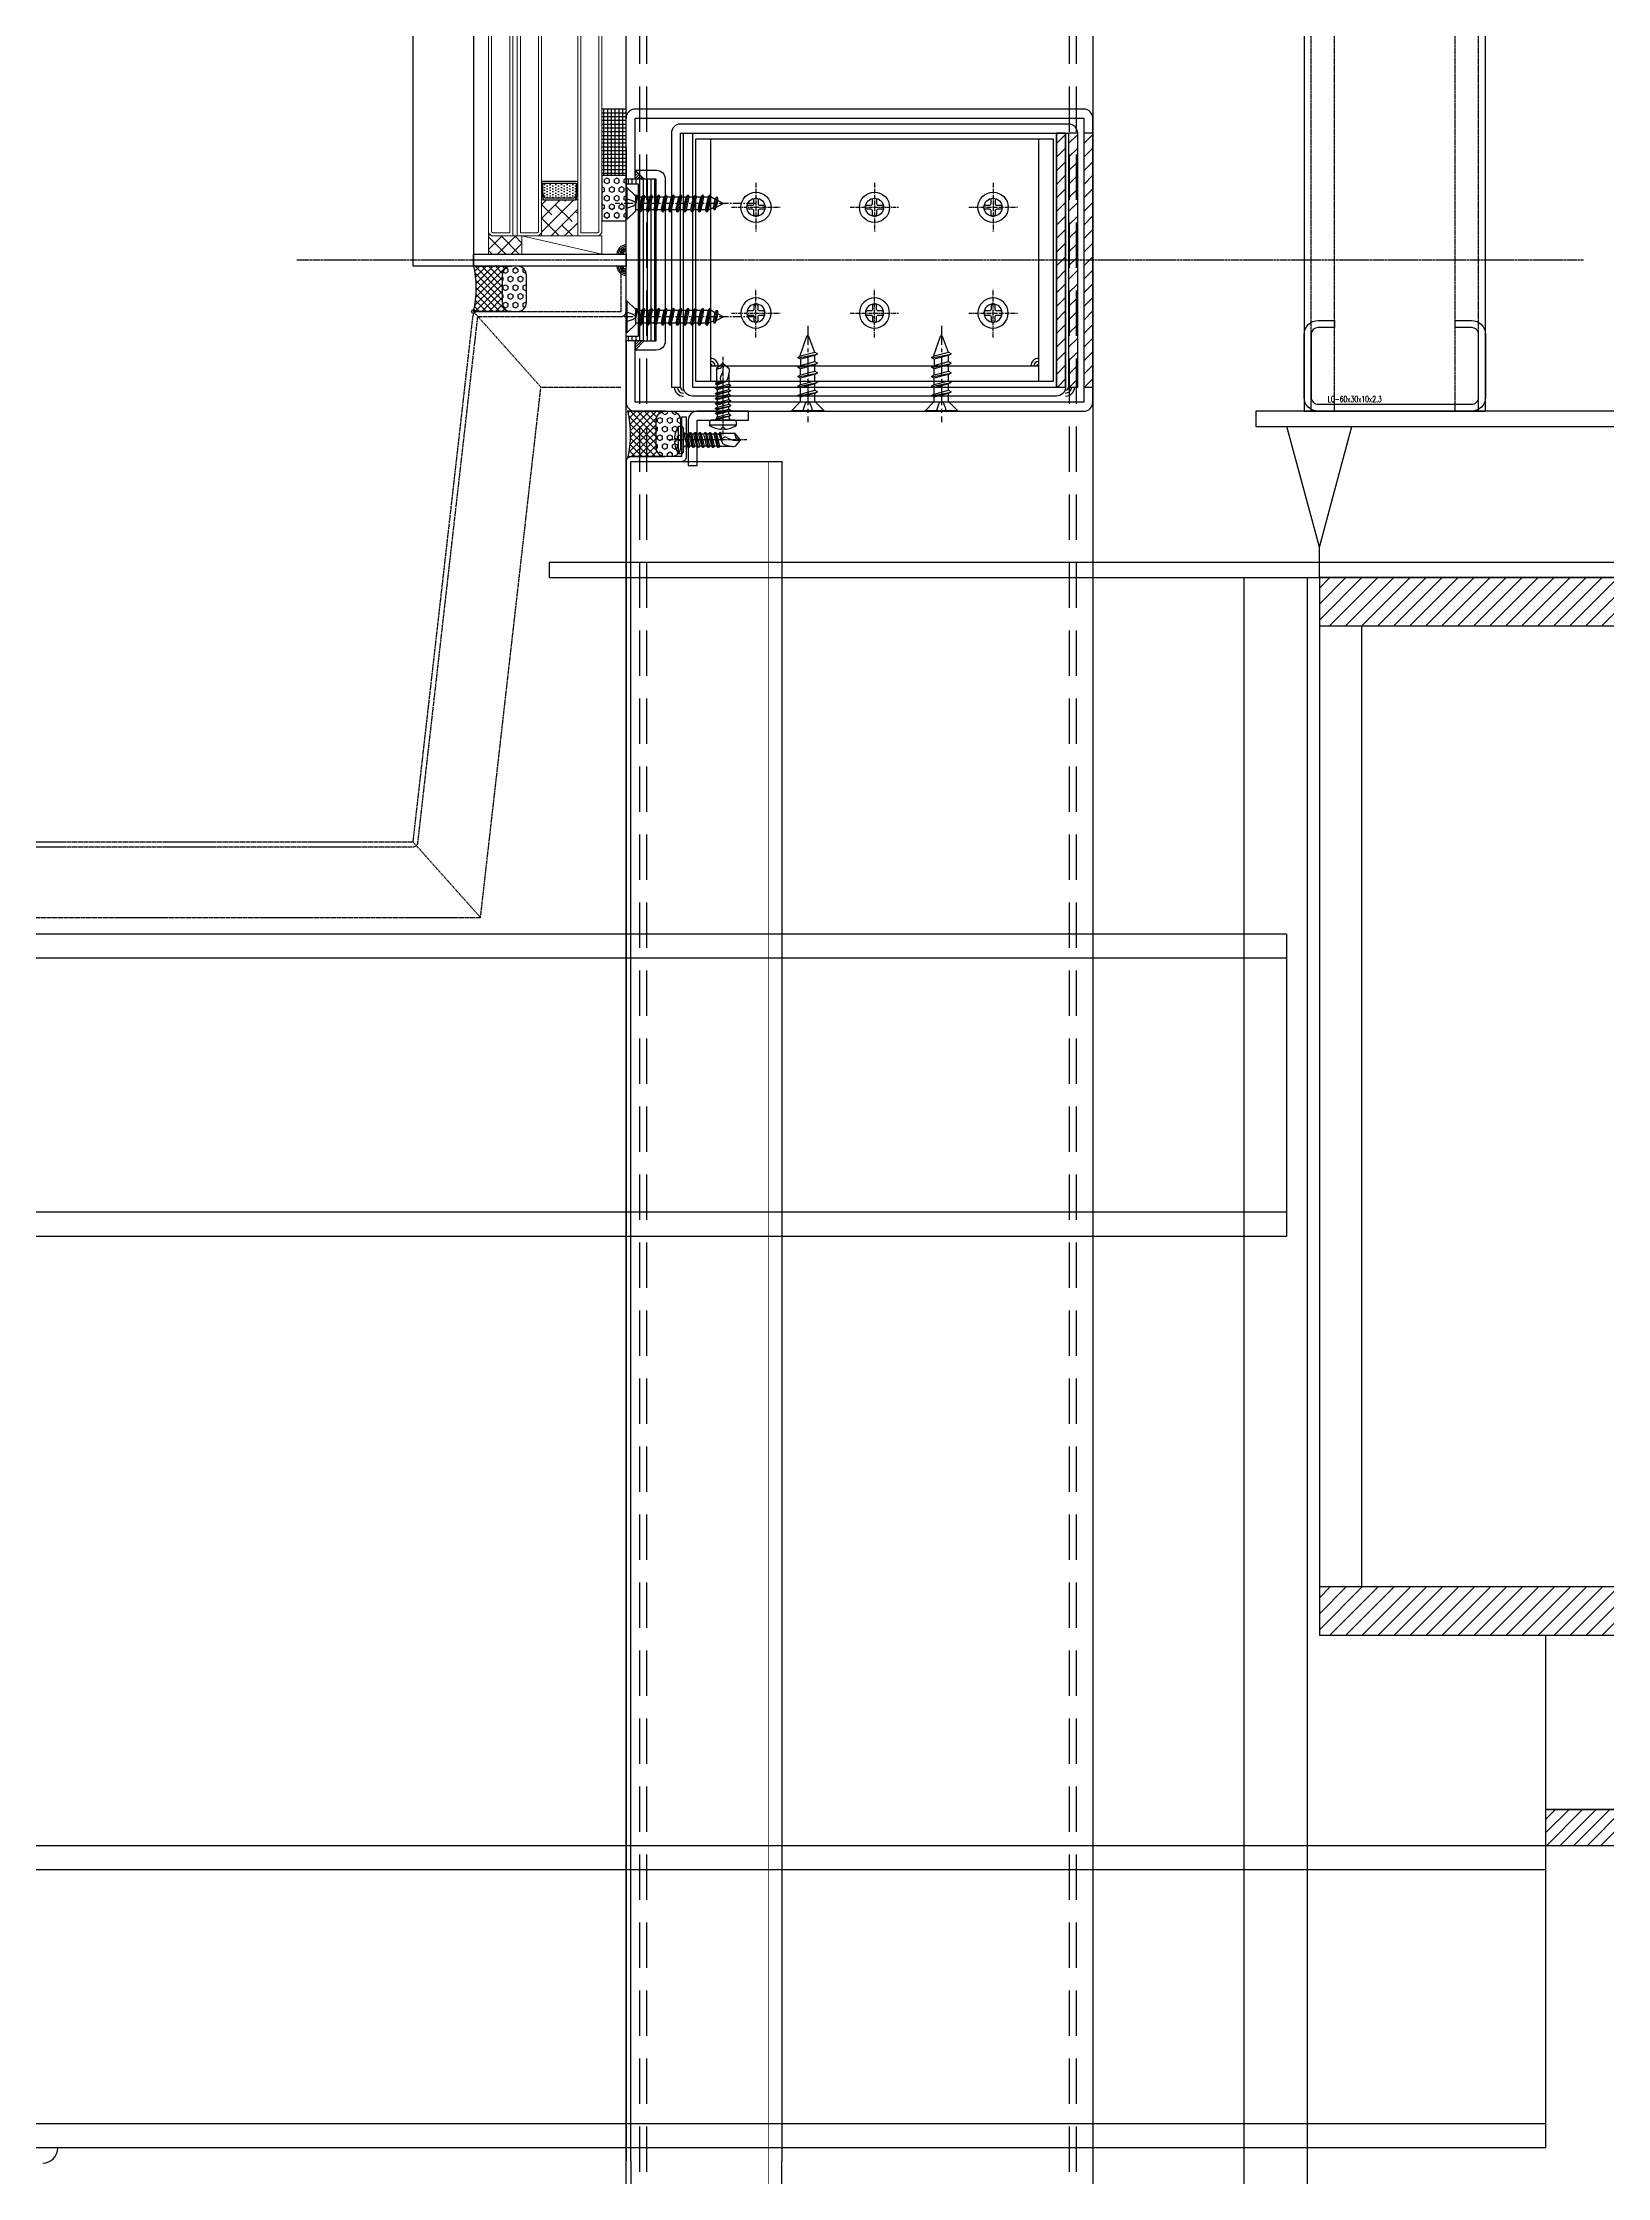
# Model space of a CAD drawing. Extents: x -3378 to 102197, y -3799 to 48702.
# Drawn here: x 85664 to 86182, y 32714 to 33420 of the extents above; entities that cross this region are included whole.
import ezdxf

# ---------------------------------------------------------------- set-up
doc = ezdxf.new("R2010")
doc.units = 0
for name, pattern in [('CEN1', [9, 6, -1, 1, -1]), ('CENTER', [2, 1.25, -0.25, 0.25, -0.25]), ('HIDDEN', [0.375, 0.25, -0.125]), ('Hidden 1_16_', [0.023813, 0.015875, -0.007938])]:
    doc.linetypes.add(name, pattern=pattern)
for name, color, linetype in [('##-鐵件', 1, 'Continuous'), ('ARR', 6, 'Continuous'), ('BCM CL', 14, 'CENTER'), ('BCM-BKP', 6, 'Continuous'), ('BCM-DIM', 54, 'Continuous'), ('BCM-draft', 252, 'Continuous'), ('BCM-Extu', 4, 'Continuous'), ('BCM-GAK', 9, 'Continuous'), ('BCM-SIL', 8, 'Continuous'), ('CENTER', 4, 'CENTER'), ('CL', 14, 'CENTER'), ('GM_ANNO_DIMS', 4, 'Continuous'), ('GM_STEL_PRIM', 3, 'Continuous'), ('STRUCTURAL', 3, 'Continuous'), ('剖面線 HATCH', 251, 'Continuous'), ('泡棉', 8, 'Continuous'), ('矽利康', 9, 'Continuous'), ('結構體 STRUCTURAL', 154, 'Continuous'), ('螺絲 固定五金 FASTENERS', 124, 'Continuous'), ('螺絲、螺栓', 4, 'Continuous'), ('視覺模型鋁擠型暫替', 4, 'Continuous'), ('金屬面材 METAL PANEL', 2, 'Continuous'), ('鐵件', 6, 'Continuous'), ('鐵件 STEEL', 20, 'Continuous'), ('隱藏線 HIDDEN', 8, 'HIDDEN')]:
    doc.layers.add(name, color=color, linetype=linetype)
doc.layers.add('#不列印', color=250, linetype='Continuous', plot=False)
doc.layers.add('BCM-GK', color=252, linetype='Continuous', lineweight=5)
doc.layers.add('BCM-GLA', color=4, linetype='Continuous', lineweight=5)
doc.styles.add('romans', font='romans.shx', dxfattribs={"width": 0.5, "bigfont": ' chineset.shx'})
pattern_1 = [(45, (-4141.5022, 978.2385), (-1.122532, 1.122532), []), (135, (-4141.5022, 978.2385), (-1.122532, -1.122532), [])]
pattern_2 = [(0, (-4141.5022, 978.2385), (0, 1.6497784), [0.9525, -1.905]), (120, (-4141.5022, 978.2385), (-1.42875, -0.8248892), [0.9525, -1.905]), (60, (-4140.5497, 978.2385), (-1.42875, 0.8248892), [0.9525, -1.905])]

# ---------------------------------------------------------------- blocks, each defined once
blk = doc.blocks.new('H-350x250x9x14')
at = {"layer": '視覺模型鋁擠型暫替', "linetype": 'Continuous'}
h = blk.add_hatch(dxfattribs=at)
h.set_pattern_fill('ANSI31', color=1, scale=30, angle=180)
h.set_pattern_definition([(225, (-7718.8632, -1013834.3067), (2.65165043, -2.65165043), [])])
edge = h.paths.add_edge_path()
edge.add_arc((157, -29), 13, 0, 90, ccw=False)
edge.add_line((170, -29), (170, -321))
edge.add_arc((157, -321), 13, -90, 0, ccw=False)
edge.add_line((157, -334), (0, -334))
edge.add_line((0, -334), (0, -350))
edge.add_line((0, -350), (350, -350))
edge.add_line((350, -350), (350, -334))
edge.add_line((350, -334), (193, -334))
edge.add_arc((193, -321), 13, 180, 270, ccw=False)
edge.add_line((180, -321), (180, -29))
edge.add_arc((193, -29), 13, 90, 180, ccw=False)
edge.add_line((193, -16), (350, -16))
edge.add_line((350, -16), (350, 0))
edge.add_line((350, 0), (0, 0))
edge.add_line((0, 0), (0, -16))
edge.add_line((0, -16), (157, -16))
h.paths.add_polyline_path([(171.86, -249.8), (178.14, -249.8)], flags=16)
h.paths.add_polyline_path([(123.32, -345.07), (123.32, -338.93)], flags=16)
h.paths.add_polyline_path([(72.6, -11.07), (72.6, -4.93)], flags=16)
h.paths.add_polyline_path([(99.94, -14.44), (99.94, 0.56)])
for p, q in [((350, 0), (0, 0)), ((0, 0), (0, -16)), ((350, -16), (350, 0)), ((0, -16), (157, -16)), ((193, -16), (350, -16)), ((170, -29), (170, -321)), ((180, -321), (180, -29)), ((157, -334), (0, -334)), ((0, -334), (0, -350)), ((350, -334), (193, -334)), ((350, -350), (350, -334)), ((0, -350), (350, -350))]:
    blk.add_line(p, q, dxfattribs=at)
for centre, start, end in [((157, -29), 0, 90), ((193, -29), 90, 180), ((157, -321), 270, 0), ((193, -321), 180, 270)]:
    blk.add_arc(centre, 13, start, end, dxfattribs=at)
blk = doc.blocks.new('H-200x200x12x12')
at = {"layer": '視覺模型鋁擠型暫替', "linetype": 'Continuous'}
h = blk.add_hatch(dxfattribs=at)
h.set_pattern_fill('ANSI31', color=1, angle=180)
h.set_pattern_definition([(225, (-52512.6892, -102910.0726), (2.24506403, -2.24506403), [])])
edge = h.paths.add_edge_path()
edge.add_line((100, -100), (100, -88))
edge.add_line((100, -88), (19, -88))
edge.add_arc((19, -75), 13, 180, 270, ccw=False)
edge.add_line((6, -75), (6, 75))
edge.add_arc((19, 75), 13, 90, 180, ccw=False)
edge.add_line((19, 88), (100, 88))
edge.add_line((100, 88), (100, 100))
edge.add_line((100, 100), (-100, 100))
edge.add_line((-100, 100), (-100, 88))
edge.add_line((-100, 88), (-19, 88))
edge.add_arc((-19, 75), 13, 0, 90, ccw=False)
edge.add_line((-6, 75), (-6, -75))
edge.add_arc((-19, -75), 13, -90, 0, ccw=False)
edge.add_line((-19, -88), (-100, -88))
edge.add_line((-100, -88), (-100, -100))
edge.add_line((-100, -100), (100, -100))
h.paths.add_polyline_path([(-3.14, 0.2), (3.14, 0.2)], flags=16)
h.paths.add_polyline_path([(-51.68, -97.14), (-51.68, -90.86)], flags=16)
h.paths.add_polyline_path([(-74.3, 90.86), (-74.3, 97.14)], flags=16)
h.paths.add_polyline_path([(-38.95, 87.44), (-38.95, 100.19)])
blk.add_lwpolyline([(100, -100), (-100, -100), (-100, -88), (-19, -88, 0.414214), (-6, -75), (-6, 75, 0.414214), (-19, 88), (-100, 88), (-100, 100), (100, 100), (100, 88), (19, 88, 0.414214), (6, 75), (6, -75, 0.414214), (19, -88), (100, -88)], format="xyb", close=True, dxfattribs=at)
blk = doc.blocks.new('*u163')
at = {"layer": '泡棉'}
h = blk.add_hatch(dxfattribs=at)
h.set_pattern_fill('HEX', color=256, scale=0.3)
h.set_pattern_definition(pattern_2)
edge = h.paths.add_edge_path()
edge.add_line((-12, 9.53), (-3, 9.53))
edge.add_arc((-3, 12.53), 3, 270, 360)
edge.add_line((0, 12.53), (0, 14.53))
edge.add_arc((-3, 14.53), 3, 0, 90)
edge.add_line((-3, 17.53), (-12, 17.53))
edge.add_arc((-12, 14.53), 3, 90, 180)
edge.add_line((-15, 14.53), (-15, 12.53))
edge.add_arc((-12, 12.53), 3, 180, 270)
at = {"layer": '矽利康'}
h = blk.add_hatch(dxfattribs=at)
h.set_pattern_fill('ANSI37', color=256, scale=0.5, style=0)
h.set_pattern_definition(pattern_1)
edge = h.paths.add_edge_path()
edge.add_arc((-7.73, -32.06), 32.98, 76.43716, 103.56284)
edge.add_arc((-16.6, 1.13), 1.6, 315, 360)
edge.add_line((-15, 1.13), (-15, 12.53))
edge.add_arc((-12, 12.53), 3, 180, 270)
edge.add_line((-12, 9.53), (-3, 9.53))
edge.add_arc((-3, 12.53), 3, 270, 360)
edge.add_line((0, 12.53), (0, 0))
at = {"layer": '泡棉'}
blk.add_lwpolyline([(-12, 9.53), (-3, 9.53, 0.414214), (0, 12.53), (0, 14.53, 0.414214), (-3, 17.53), (-12, 17.53, 0.414214), (-15, 14.53), (-15, 12.53, 0.414214)], format="xyb", close=True, dxfattribs=at)
at = {"layer": '矽利康'}
blk.add_lwpolyline([(0, 0, 0.118914), (-15.47, 0, 0.198912), (-15, 1.13), (-15, 12.53, 0.414214), (-12, 9.53), (-3, 9.53, 0.414214), (0, 12.53)], format="xyb", close=True, dxfattribs=at)
blk = doc.blocks.new('St-LC-60x30x10x2_3')
at = {"layer": 'STRUCTURAL', "color": 0, "linetype": 'ByBlock', "lineweight": -2}
blk.add_lwpolyline([(14.83, 38.37), (14.83, 36.07), (9.43, 36.07, 0.414214), (7.13, 33.77), (7.13, 12.97, 0.414214), (9.43, 10.67), (60.23, 10.67, 0.414214), (62.53, 12.97), (62.53, 33.77, 0.414214), (60.23, 36.07), (54.83, 36.07), (54.83, 38.37), (60.23, 38.37, -0.414214), (64.83, 33.77), (64.83, 12.97, -0.414214), (60.23, 8.37), (9.43, 8.37, -0.414214), (4.83, 12.97), (4.83, 33.77, -0.414214), (9.43, 38.37)], format="xyb", close=True, dxfattribs=at)
at = {"layer": 'Defpoints', "color": 0, "linetype": 'ByBlock', "lineweight": -2, "style": 'romans', "width": 0.6}
blk.add_text('LC-60x30x10x2.3', height=2, rotation=360, dxfattribs=at).set_placement((12.56, 11.41))
blk = doc.blocks.new('*U722')
at = {"layer": '##-鐵件', "color": 1}
blk.add_lwpolyline([(1692.26, 30), (1489.76, 30), (1489.76, -30), (1692.26, -30)], close=True, dxfattribs=at)
at = {"color": 251, "linetype": 'Hidden 1_16_', "ltscale": 5}
for p, q in [((1692.26, 27.7), (1489.76, 27.7)), ((1692.26, 20), (1489.76, 20)), ((1692.26, -20), (1489.76, -20)), ((1692.26, -27.7), (1489.76, -27.7))]:
    blk.add_line(p, q, dxfattribs=at)
at = {"layer": '#不列印', "rotation": 90}
blk.add_blockref('St-LC-60x30x10x2_3', (1700.63, -34.83), dxfattribs=at)
blk = doc.blocks.new('屋頂地板')
at = {"layer": '鐵件', "rotation": 270}
blk.add_blockref('*U722', (100, 1442.26), dxfattribs=at)
blk = doc.blocks.new('*U233')
at = {"layer": '視覺模型鋁擠型暫替', "linetype": 'Continuous'}
blk.add_lwpolyline([(-100, 0), (100, 0), (100, -57.65), (-100, -57.65)], close=True, dxfattribs=at)
blk = doc.blocks.new('*u164')
at = {"layer": '泡棉'}
h = blk.add_hatch(dxfattribs=at)
h.set_pattern_fill('HEX', color=256, scale=0.3)
h.set_pattern_definition(pattern_2)
edge = h.paths.add_edge_path()
edge.add_line((-12, 9.53), (-3, 9.53))
edge.add_arc((-3, 12.53), 3, 270, 360)
edge.add_line((0, 12.53), (0, 14.53))
edge.add_arc((-3, 14.53), 3, 0, 90)
edge.add_line((-3, 17.53), (-12, 17.53))
edge.add_arc((-12, 14.53), 3, 90, 180)
edge.add_line((-15, 14.53), (-15, 12.53))
edge.add_arc((-12, 12.53), 3, 180, 270)
at = {"layer": '矽利康'}
h = blk.add_hatch(dxfattribs=at)
h.set_pattern_fill('ANSI37', color=256, scale=0.5, style=0)
h.set_pattern_definition(pattern_1)
edge = h.paths.add_edge_path()
edge.add_arc((-7.73, -32.06), 32.98, 76.43716, 103.56284)
edge.add_arc((-16.6, 1.13), 1.6, 315, 360)
edge.add_line((-15, 1.13), (-15, 12.53))
edge.add_arc((-12, 12.53), 3, 180, 270)
edge.add_line((-12, 9.53), (-3, 9.53))
edge.add_arc((-3, 12.53), 3, 270, 360)
edge.add_line((0, 12.53), (0, 0))
at = {"layer": '泡棉'}
blk.add_lwpolyline([(-12, 9.53), (-3, 9.53, 0.414214), (0, 12.53), (0, 14.53, 0.414214), (-3, 17.53), (-12, 17.53, 0.414214), (-15, 14.53), (-15, 12.53, 0.414214)], format="xyb", close=True, dxfattribs=at)
at = {"layer": '矽利康'}
blk.add_lwpolyline([(0, 0, 0.118914), (-15.47, 0, 0.198912), (-15, 1.13), (-15, 12.53, 0.414214), (-12, 9.53), (-3, 9.53, 0.414214), (0, 12.53)], format="xyb", close=True, dxfattribs=at)
blk = doc.blocks.new('A$C20AE7E0D')
at = {"layer": 'ARR', "color": 0, "linetype": 'CENTER', "ltscale": 0.87}
blk.add_line((21, 0), (-5.1, 0), dxfattribs=at)
at = {"layer": 'ARR', "color": 0, "linetype": 'ByBlock', "ltscale": 0.3}
for p, q in [((-1.61, -4.5), (-1.61, 4.5)), ((0.5, 2.24), (1.14, 1.9)), ((0.72, 2.13), (1.65, -2.5)), ((1.89, 1.9), (1.14, 1.9)), ((2.24, 2.5), (3.24, -2.5)), ((3.48, 1.9), (2.73, 1.9)), ((3.83, 2.5), (4.83, -2.5)), ((5.07, 1.9), (4.32, 1.9)), ((5.42, 2.5), (6.42, -2.5)), ((6.81, 1.9), (5.91, 1.9)), ((7.16, 2.5), (8.16, -2.5)), ((8.4, 1.9), (7.65, 1.9)), ((8.75, 2.5), (9.75, -2.5)), ((10.14, 1.9), (9.24, 1.9)), ((10.49, 2.5), (11.49, -2.5)), ((11.73, 1.9), (10.98, 1.9)), ((12.08, 2.5), (12.7, -0.6)), ((17.12, 2.1), (12.46, 2.1)), ((18.83, 0.06), (17.12, 2.1)), ((18.83, 0.06), (18.95, 0.06)), ((19, -0.01), (19, 0.01)), ((2.14, -1.9), (2.89, -1.9)), ((3.73, -1.9), (4.48, -1.9)), ((5.32, -1.9), (6.07, -1.9)), ((6.91, -1.9), (7.81, -1.9)), ((8.65, -1.9), (9.4, -1.9)), ((10.24, -1.9), (11.14, -1.9)), ((11.87, -2.1), (15.91, -2.1)), ((18.83, -0.06), (17.12, -2.1)), ((18.83, -0.06), (18.95, -0.06))]:
    blk.add_line(p, q, dxfattribs=at)
blk.add_lwpolyline([(-2.98, -0.5, 0.134476), (-1.61, -4.5), (-0.58, -4.5, 0.198912), (-0.44, -4.44), (-0.06, -4.06, 0.198912), (0, -3.92), (0, 3.92, 0.198912), (-0.06, 4.06), (-0.44, 4.44, 0.198912), (-0.58, 4.5), (-1.61, 4.5, 0.134562), (-2.98, 0.5), (-2.48, 0.5), (-2.48, -0.5), (-2.98, -0.5)], format="xyb", dxfattribs=at)
blk.add_lwpolyline([(1.14, 1.9), (2.14, -1.9), (1.8, -2.5), (1.65, -2.5), (1.3, -1.9), (0.3, 1.9), (0.5, 2.24)], dxfattribs=at)
for points in [[(3.24, -2.5), (2.89, -1.9), (1.89, 1.9), (2.24, 2.5), (2.39, 2.5), (2.73, 1.9), (3.73, -1.9), (3.39, -2.5)], [(4.83, -2.5), (4.48, -1.9), (3.48, 1.9), (3.83, 2.5), (3.98, 2.5), (4.32, 1.9), (5.32, -1.9), (4.98, -2.5)], [(6.42, -2.5), (6.07, -1.9), (5.07, 1.9), (5.42, 2.5), (5.57, 2.5), (5.91, 1.9), (6.91, -1.9), (6.57, -2.5)], [(8.16, -2.5), (7.81, -1.9), (6.81, 1.9), (7.16, 2.5), (7.31, 2.5), (7.65, 1.9), (8.65, -1.9), (8.31, -2.5)], [(9.75, -2.5), (9.4, -1.9), (8.4, 1.9), (8.75, 2.5), (8.9, 2.5), (9.24, 1.9), (10.24, -1.9), (9.9, -2.5)], [(11.49, -2.5), (11.14, -1.9), (10.14, 1.9), (10.49, 2.5), (10.64, 2.5), (10.98, 1.9), (11.98, -1.9), (11.64, -2.5)], [(12.08, 2.5), (11.73, 1.9), (12.7, -0.6), (12.46, 2.1), (12.23, 2.5)]]:
    blk.add_lwpolyline(points, close=True, dxfattribs=at)
for centre, radius, start, end in [((0.67, 3.07), 0.874, 220.33884, 257.78016), ((13.86, -0.29), 1.2, 56.15202, 236.15202), ((17.85, 6.88), 7.01, 241.64577, 278.00805), ((18.9, 1.75), 1.82, 168.86169, 267.68654), ((18.95, 0.01), 0.05, 0, 90), ((1.17, -3.34), 1.44, 84.73115, 144.21996), ((16.52, 4.88), 7.01, 241.64577, 274.95411), ((18.95, -0.01), 0.05, 270, 0)]:
    blk.add_arc(centre, radius, start, end, dxfattribs=at)
blk = doc.blocks.new('*U77')
at = {"color": 0, "linetype": 'ByBlock'}
blk.add_blockref('A$C20AE7E0D', (0, 0), dxfattribs=at)
blk = doc.blocks.new('*U35')
blk.add_lwpolyline([(1.22, 0.68), (2.48, 0.68, -0.398336), (3.02, 0.16, -0.027263), (3.02, -0.16, -0.398336), (2.48, -0.68), (1.22, -0.68, 0.414214), (0.68, -1.22), (0.68, -2.48, -0.398336), (0.16, -3.02, -0.027263), (-0.16, -3.02, -0.398336), (-0.68, -2.48), (-0.68, -1.22, 0.414214), (-1.22, -0.68), (-2.48, -0.68, -0.398336), (-3.02, -0.16, -0.027263), (-3.02, 0.16, -0.398336), (-2.48, 0.68), (-1.22, 0.68, 0.414214), (-0.68, 1.22), (-0.68, 2.48, -0.398336), (-0.16, 3.02, -0.027263), (0.16, 3.02, -0.398336), (0.68, 2.48), (0.68, 1.22, 0.414214)], format="xyb", close=True)
blk.add_circle((0, 0), 5)
at = {"layer": 'CL'}
for p, q in [((0, 8.04), (0, -8.04)), ((-8.04, 0), (8.04, 0))]:
    blk.add_line(p, q, dxfattribs=at)
blk = doc.blocks.new('圓孔6mm')
at = {"layer": '視覺模型鋁擠型暫替', "color": 6, "linetype": 'Continuous'}
blk.add_circle((0, 0), 3, dxfattribs=at)
at = {"layer": 'BCM-draft'}
blk.add_blockref('*U35', (0, 0), dxfattribs=at)
blk = doc.blocks.new('屋頂上下水槽合併用拖架')
at = {"layer": '視覺模型鋁擠型暫替', "color": 7}
for centre, radius, start, end in [((-113.5, -75), 2.5, 0, 90), ((-113.5, -75), 1.5, 0, 90), ((-113.5, -75), 0.5, 0.00001, 90), ((-5, -75), 2.5, 90, 180), ((-5, -75), 1.5, 90, 180), ((-5, -75), 0.5, 90, 179.99999)]:
    blk.add_arc(centre, radius, start, end, dxfattribs=at)
at = {"layer": '金屬面材 METAL PANEL'}
for p, q in [((-113.5, 0), (-113.5, -80)), ((-5, 0), (-5, -80)), ((-113.5, -75), (-5, -75))]:
    blk.add_line(p, q, dxfattribs=at)
blk.add_lwpolyline([(-118.5, -80), (0, -80), (0, 0), (-118.5, 0)], close=True, dxfattribs=at)
blk.add_lwpolyline([(-95, -53.5), (-95, -53.5)], dxfattribs=at)
at = {"layer": '視覺模型鋁擠型暫替', "linetype": 'Continuous'}
for p in [(-98.5, -22.5, 0), (-59.25, -22.5), (-20, -22.5, 0)]:
    blk.add_blockref('圓孔6mm', p, dxfattribs=at)
at = {"layer": '視覺模型鋁擠型暫替', "linetype": 'Continuous', "xscale": -1, "rotation": 180}
for p in [(-98.5, -57.5, 0), (-59.25, -57.5), (-20, -57.5, 0)]:
    blk.add_blockref('圓孔6mm', p, dxfattribs=at)
blk = doc.blocks.new('A$C4E2A2353')
at = {"layer": 'ARR', "color": 0, "linetype": 'CEN1', "ltscale": 0.5}
blk.add_line((42.86, 0), (-3.62, 0), dxfattribs=at)
at = {"layer": 'ARR', "color": 0, "linetype": 'ByBlock', "ltscale": 0.3}
for p, q in [((0.3, -5.3), (0.3, 5.3)), ((3.1, -2.5), (3.1, 2.5)), ((4.38, 2.15), (3.1, 2.15)), ((3.1, 1.24), (3.82, -2.16)), ((4.71, 2.87), (4.38, 2.15)), ((4.38, 2.15), (5.3, -2.16)), ((4.43, 1.96), (5.34, -2.36)), ((5.34, 2.15), (4.71, 2.87)), ((4.71, 2.87), (5.93, -2.88)), ((4.89, 2.06), (5.8, -2.26)), ((6.82, 2.15), (5.34, 2.15)), ((5.34, 2.15), (6.26, -2.16)), ((5.34, 2.15), (6.26, -2.16)), ((7.15, 2.87), (6.82, 2.15)), ((6.82, 2.15), (7.74, -2.16)), ((6.86, 1.96), (7.78, -2.36)), ((7.78, 2.15), (7.15, 2.87)), ((7.15, 2.87), (8.37, -2.88)), ((7.32, 2.06), (8.24, -2.26)), ((9.26, 2.15), (7.78, 2.15)), ((7.78, 2.15), (8.7, -2.16)), ((7.78, 2.15), (8.7, -2.16)), ((9.59, 2.87), (9.26, 2.15)), ((9.26, 2.15), (10.17, -2.16)), ((9.3, 1.96), (10.21, -2.36)), ((10.22, 2.15), (9.59, 2.87)), ((9.59, 2.87), (10.81, -2.88)), ((9.76, 2.06), (10.67, -2.26)), ((11.7, 2.15), (10.22, 2.15)), ((10.22, 2.15), (11.13, -2.16)), ((10.22, 2.15), (11.13, -2.16)), ((12.02, 2.87), (11.7, 2.15)), ((11.7, 2.15), (12.61, -2.16)), ((11.74, 1.96), (12.65, -2.36)), ((12.66, 2.15), (12.02, 2.87)), ((12.02, 2.87), (13.24, -2.88)), ((12.2, 2.06), (13.11, -2.26)), ((14.13, 2.15), (12.66, 2.15)), ((12.66, 2.15), (13.57, -2.16)), ((12.66, 2.15), (13.57, -2.16)), ((14.46, 2.87), (14.13, 2.15)), ((14.13, 2.15), (15.05, -2.16)), ((14.18, 1.96), (15.09, -2.36)), ((15.09, 2.15), (14.46, 2.87)), ((14.46, 2.87), (15.68, -2.88)), ((14.64, 2.06), (15.55, -2.26)), ((16.57, 2.15), (15.09, 2.15)), ((15.09, 2.15), (16.01, -2.16)), ((15.09, 2.15), (16.01, -2.16)), ((16.9, 2.87), (16.57, 2.15)), ((16.57, 2.15), (17.49, -2.16)), ((16.61, 1.96), (17.53, -2.36)), ((17.53, 2.15), (16.9, 2.87)), ((16.9, 2.87), (18.12, -2.88)), ((17.07, 2.06), (17.99, -2.26)), ((19.01, 2.15), (17.53, 2.15)), ((17.53, 2.15), (18.45, -2.16)), ((17.53, 2.15), (18.45, -2.16)), ((19.34, 2.87), (19.01, 2.15)), ((19.01, 2.15), (19.92, -2.16)), ((19.05, 1.96), (19.96, -2.36)), ((19.97, 2.15), (19.34, 2.87)), ((19.34, 2.87), (20.56, -2.88)), ((19.51, 2.06), (20.42, -2.26)), ((21.45, 2.15), (19.97, 2.15)), ((19.97, 2.15), (20.88, -2.16)), ((19.97, 2.15), (20.88, -2.16)), ((21.77, 2.87), (21.45, 2.15)), ((21.77, 2.87), (21.45, 2.15)), ((21.45, 2.15), (22.36, -2.16)), ((21.45, 2.15), (22.36, -2.16)), ((21.49, 1.96), (22.4, -2.36)), ((21.49, 1.96), (22.4, -2.36)), ((22.41, 2.15), (21.77, 2.87)), ((21.77, 2.87), (22.99, -2.88)), ((22.41, 2.15), (21.77, 2.87)), ((21.77, 2.87), (22.99, -2.88)), ((21.95, 2.06), (22.86, -2.26)), ((21.95, 2.06), (22.86, -2.26)), ((23.88, 2.15), (22.41, 2.15)), ((22.41, 2.15), (23.32, -2.16)), ((23.88, 2.15), (22.41, 2.15)), ((22.41, 2.15), (23.32, -2.16)), ((22.41, 2.15), (23.32, -2.16)), ((22.41, 2.15), (23.32, -2.16)), ((24.21, 2.87), (23.88, 2.15)), ((24.21, 2.87), (23.88, 2.15)), ((23.88, 2.15), (24.8, -2.16)), ((23.88, 2.15), (24.8, -2.16)), ((23.93, 1.96), (24.84, -2.36)), ((23.93, 1.96), (24.84, -2.36)), ((24.84, 2.15), (24.21, 2.87)), ((24.21, 2.87), (25.43, -2.88)), ((24.84, 2.15), (24.21, 2.87)), ((24.21, 2.87), (25.43, -2.88)), ((24.38, 2.06), (25.3, -2.26)), ((24.38, 2.06), (25.3, -2.26)), ((26.32, 2.15), (24.84, 2.15)), ((24.84, 2.15), (25.76, -2.16)), ((26.32, 2.15), (24.84, 2.15)), ((24.84, 2.15), (25.76, -2.16)), ((24.84, 2.15), (25.76, -2.16)), ((24.84, 2.15), (25.76, -2.16)), ((26.65, 2.87), (26.32, 2.15)), ((26.65, 2.87), (26.32, 2.15)), ((26.32, 2.15), (27.24, -2.16)), ((26.32, 2.15), (27.24, -2.16)), ((26.36, 1.96), (27.28, -2.36)), ((26.36, 1.96), (27.28, -2.36)), ((27.28, 2.15), (26.65, 2.87)), ((26.65, 2.87), (27.87, -2.88)), ((27.28, 2.15), (26.65, 2.87)), ((26.65, 2.87), (27.87, -2.88)), ((26.82, 2.06), (27.74, -2.26)), ((26.82, 2.06), (27.74, -2.26)), ((28.91, 1.45), (27.28, 2.15)), ((27.28, 2.15), (28.19, -2.16)), ((27.28, 2.15), (28.19, -2.16)), ((27.28, 2.15), (28.19, -2.16)), ((27.28, 2.15), (28.19, -2.16)), ((29.24, 2.17), (28.91, 1.45)), ((28.91, 1.45), (29.52, -1.46)), ((29.96, 0.99), (29.24, 2.17)), ((29.24, 2.17), (30.16, -2.18)), ((32.25, 0), (29.96, 1.25)), ((29.96, 0.99), (30.39, -1)), ((32.26, 0), (32.25, 0)), ((3.1, -1.02), (3.49, -2.88)), ((3.1, -2.44), (3.49, -2.88)), ((3.49, -2.88), (3.82, -2.16)), ((3.82, -2.16), (5.3, -2.16)), ((5.3, -2.16), (5.93, -2.88)), ((5.93, -2.88), (6.26, -2.16)), ((6.26, -2.16), (7.74, -2.16)), ((7.74, -2.16), (8.37, -2.88)), ((8.37, -2.88), (8.7, -2.16)), ((8.7, -2.16), (10.17, -2.16)), ((10.17, -2.16), (10.81, -2.88)), ((10.81, -2.88), (11.13, -2.16)), ((11.13, -2.16), (12.61, -2.16)), ((12.61, -2.16), (13.24, -2.88)), ((13.24, -2.88), (13.57, -2.16)), ((13.57, -2.16), (15.05, -2.16)), ((15.05, -2.16), (15.68, -2.88)), ((15.68, -2.88), (16.01, -2.16)), ((16.01, -2.16), (17.49, -2.16)), ((17.49, -2.16), (18.12, -2.88)), ((18.12, -2.88), (18.45, -2.16)), ((18.45, -2.16), (19.92, -2.16)), ((19.92, -2.16), (20.56, -2.88)), ((20.56, -2.88), (20.88, -2.16)), ((20.88, -2.16), (22.36, -2.16)), ((22.36, -2.16), (22.99, -2.88)), ((22.36, -2.16), (22.99, -2.88)), ((22.99, -2.88), (23.32, -2.16)), ((22.99, -2.88), (23.32, -2.16)), ((23.32, -2.16), (24.8, -2.16)), ((23.32, -2.16), (24.8, -2.16)), ((24.8, -2.16), (25.43, -2.88)), ((24.8, -2.16), (25.43, -2.88)), ((25.43, -2.88), (25.76, -2.16)), ((25.43, -2.88), (25.76, -2.16)), ((25.76, -2.16), (27.24, -2.16)), ((25.76, -2.16), (27.24, -2.16)), ((27.24, -2.16), (27.87, -2.88)), ((27.24, -2.16), (27.87, -2.88)), ((27.87, -2.88), (28.19, -2.16)), ((27.87, -2.88), (28.19, -2.16)), ((28.19, -2.16), (29.52, -1.46)), ((29.52, -1.46), (30.16, -2.18)), ((30.16, -2.18), (30.39, -1)), ((30.39, -1), (32.25, -0.01)), ((32.25, -0.01), (32.26, 0))]:
    blk.add_line(p, q, dxfattribs=at)
blk.add_lwpolyline([(3.1, 2.5), (0.3, 5.3), (0, 5.3), (0, -5.3), (0.3, -5.3), (3.1, -2.5)], dxfattribs=at)
blk.add_lwpolyline([(0, -1.61, 0.048054), (2.67, -0.68, 0.292428), (3.1, 0, 0.292428), (2.67, 0.68, 0.048054), (0, 1.61, 0.048054)], format="xyb", dxfattribs=at)
blk = doc.blocks.new('*U920')
at = {"layer": '螺絲、螺栓', "color": 0, "linetype": 'ByBlock', "xscale": -1, "rotation": 180}
blk.add_blockref('A$C4E2A2353', (0, 0), dxfattribs=at)
blk = doc.blocks.new('*u927')
at = {"layer": 'CENTER', "color": 0, "ltscale": 5}
blk.add_line((28.28, 0), (-3.62, 0), dxfattribs=at)
at = {"layer": '螺絲、螺栓', "color": 0, "linetype": 'ByBlock', "ltscale": 0.2}
for p, q in [((0.3, 5.3), (0.3, -5.3)), ((3.1, 2.5), (3.1, -2.5)), ((3.1, 2.39), (4.64, 2.39)), ((5.08, 3.15), (6.34, -3.15)), ((5.7, 2.39), (7.79, 2.39)), ((8.23, 3.15), (9.49, -3.15)), ((8.85, 2.39), (10.94, 2.39)), ((11.38, 3.15), (12.64, -3.15)), ((12, 2.39), (14.09, 2.39)), ((14.53, 3.15), (15.79, -3.15)), ((17.24, 2.39), (15.15, 2.39)), ((17.68, 3.15), (18.94, -3.15)), ((18.17, 2.61), (24.84, 0.24)), ((3.1, -2.39), (5.9, -2.39)), ((6.96, -2.39), (9.05, -2.39)), ((10.11, -2.39), (12.2, -2.39)), ((13.26, -2.39), (15.35, -2.39)), ((16.41, -2.39), (18.5, -2.39)), ((24.84, -0.23), (19.52, -2.25))]:
    blk.add_line(p, q, dxfattribs=at)
blk.add_lwpolyline([(3.1, -2.5), (0.3, -5.3), (0, -5.3), (0, 5.3), (0.3, 5.3), (3.1, 2.5)], dxfattribs=at)
blk.add_lwpolyline([(0, 1.61, -0.048054), (2.67, 0.68, -0.292428), (3.1, 0, -0.292428), (2.67, -0.68, -0.048054), (0, -1.61, -0.048054)], format="xyb", dxfattribs=at)
for points in [[(6.34, -3.15), (5.9, -2.39), (4.64, 2.39), (5.08, 3.15), (5.27, 3.15), (5.7, 2.39), (6.96, -2.39), (6.53, -3.15)], [(9.49, -3.15), (9.05, -2.39), (7.79, 2.39), (8.23, 3.15), (8.42, 3.15), (8.85, 2.39), (10.11, -2.39), (9.68, -3.15)], [(12.64, -3.15), (12.2, -2.39), (10.94, 2.39), (11.38, 3.15), (11.57, 3.15), (12, 2.39), (13.26, -2.39), (12.83, -3.15)], [(15.79, -3.15), (15.35, -2.39), (14.09, 2.39), (14.53, 3.15), (14.72, 3.15), (15.15, 2.39), (16.41, -2.39), (15.98, -3.15)], [(18.94, -3.15), (18.5, -2.39), (17.24, 2.39), (17.68, 3.15), (17.87, 3.15), (18.3, 2.39), (19.56, -2.39), (19.13, -3.15)]]:
    blk.add_lwpolyline(points, close=True, dxfattribs=at)
blk.add_arc((24.75, 0), 0.252, 292.16272, 69.4623, dxfattribs=at)
blk = doc.blocks.new('*U929')
blk.add_blockref('*u927', (0, 0))
blk = doc.blocks.new('*U755')
at = {"layer": 'GM_STEL_PRIM'}
for p, q in [((0, -15), (-10.72, 25)), ((0, -15), (10.72, 25)), ((0, -25), (0, -15))]:
    blk.add_line(p, q, dxfattribs=at)
blk = doc.blocks.new('*U756')
at = {"layer": 'GM_ANNO_DIMS', "color": 0, "linetype": 'ByBlock', "lineweight": -2}
blk.add_blockref('*U755', (0, 0), dxfattribs=at)

msp = doc.modelspace()

# ---------------------------------------------------------------- hatches: boundary and pattern name
h = msp.add_hatch()
h.set_pattern_fill('ANSI31', color=9, scale=10, angle=45, style=0)
h.set_pattern_definition([(90, (114299.2617, -559949.1363), (-1.25, 1e-15), [])])
h.paths.add_polyline_path([(85861.201, 33356.835), (85861.201, 33373.335), (85857.201, 33373.335), (85857.201, 33374.835), (85867.201, 33374.835), (85867.201, 33356.835)])
h = msp.add_hatch()
h.set_pattern_fill('ANSI31', color=9, scale=10, angle=45, style=0)
h.set_pattern_definition([(90, (114299.2616, -559950.5119), (-1.25, 1e-15), [])])
h.paths.add_polyline_path([(85861.201, 33356.835), (85861.201, 33322.836), (85857.201, 33322.836), (85857.201, 33321.336), (85867.201, 33321.336), (85867.201, 33356.835)])
at = {"layer": 'BCM-DIM', "linetype": 'Continuous'}
h = msp.add_hatch(dxfattribs=at)
h.set_pattern_fill('ANSI37', color=256, scale=10, angle=45)
h.set_pattern_definition([(90, (-9136.3584, -964459.4015), (-1.25, 0), []), (180, (-9136.3584, -964459.4015), (-1e-16, -1.25), [])])
h.paths.add_polyline_path([(85857.321, 33398.085), (85849.321, 33398.085), (85849.321, 33376.084), (85857.321, 33376.084)])
at = {"layer": 'BCM-Extu', "linetype": 'ByBlock'}
h = msp.add_hatch(dxfattribs=at)
h.set_pattern_fill('DOTS', color=8, scale=15, angle=90, style=0)
h.set_pattern_definition([(90, (86386.1135, 36138.2572), (-0.9375, 0.46875), [0, -0.9375])])
h.paths.add_polyline_path([(85830.274, 33368.585), (85829.701, 33370.128), (85829.701, 33373.585), (85840.701, 33373.585), (85840.701, 33370.128), (85840.129, 33368.585)])
at = {"layer": 'BCM-GK', "linetype": 'ByBlock'}
h = msp.add_hatch(dxfattribs=at)
h.set_pattern_fill('ANSI38', color=256, angle=180)
h.set_pattern_definition([(225, (1385204.961, -88783.0143), (2.24506403, -2.24506403), []), (315, (1385204.961, -88783.0143), (6.735192091, -2.24506403), [7.9375, -4.7625])])
h.paths.add_polyline_path([(85840.476, 33368.085), (85841.201, 33370.038), (85841.201, 33356.085), (85829.201, 33356.085), (85829.201, 33370.038), (85829.926, 33368.085)])
h = msp.add_hatch(dxfattribs=at)
h.set_pattern_fill('ANSI37', color=256, angle=-180)
h.set_pattern_definition([(225, (-373905.7373, 147755.3956), (2.24506403, -2.24506403), []), (315, (-373905.7373, 147755.3956), (2.24506403, 2.24506403), [])])
h.paths.add_polyline_path([(85811.7, 33350.085), (85822.701, 33350.085), (85822.701, 33356.085), (85812.701, 33356.085), (85811.701, 33357.085)])
h = msp.add_hatch(dxfattribs=at)
h.set_pattern_fill('ANSI37', color=256, angle=-180)
h.set_pattern_definition([(225, (-373905.7373, 147755.3956), (2.24506403, -2.24506403), []), (315, (-373905.7373, 147755.3956), (2.24506403, 2.24506403), [])])
h.paths.add_polyline_path([(85811.7, 33350.085), (85822.701, 33350.085), (85822.701, 33356.085), (85812.701, 33356.085), (85811.701, 33357.085)])
at = {"layer": '剖面線 HATCH'}
h = msp.add_hatch(dxfattribs=at)
h.set_pattern_fill('ANSI31', color=256)
h.set_pattern_definition([(45, (34632.3122, -69262.5083), (-2.24506403, 2.24506403), [])])
h.paths.add_polyline_path([(86002.701, 33306.085), (85999.701, 33306.085), (85999.701, 33390.093), (86002.701, 33390.093)])
h = msp.add_hatch(dxfattribs=at)
h.set_pattern_fill('ANSI31', color=256)
h.set_pattern_definition([(45, (34636.312, -69262.5083), (-2.24506403, 2.24506403), [])])
h.paths.add_polyline_path([(86006.701, 33306.085), (86003.701, 33306.085), (86003.701, 33390.093), (86006.701, 33390.093)])
h = msp.add_hatch(dxfattribs=at)
h.set_pattern_fill('ANSI31', color=256)
h.set_pattern_definition([(45, (34641.3116, -69262.5023), (-2.24506403, 2.24506403), [])])
h.paths.add_polyline_path([(86011.701, 33306.079), (86008.701, 33306.079), (86008.701, 33390.087), (86011.701, 33390.087)])
at = {"layer": '泡棉'}
h = msp.add_hatch(dxfattribs=at)
h.set_pattern_fill('HEX', color=256, scale=0.3, angle=90)
h.set_pattern_definition([(90, (86011.7014, 33348.0851), (-1.649778, 1e-16), [0.9525, -1.905]), (210, (86011.7014, 33348.0851), (0.82489, -1.42875), [0.9525, -1.905]), (150, (86011.7014, 33349.0376), (-0.82489, -1.42875), [0.9525, -1.905])])
h.paths.add_polyline_path([(85857.201, 33376.084), (85849.201, 33376.084), (85849.201, 33361.085), (85857.201, 33361.085)])
at = {"layer": '視覺模型鋁擠型暫替', "linetype": 'Continuous'}
h = msp.add_hatch(dxfattribs=at)
h.set_pattern_fill('ANSI31', color=1, scale=5)
h.set_pattern_definition([(45, (5080.2304, -958940.6324), (-0.44194173824, 0.44194173824), [])])
h.paths.add_polyline_path([(85860.201, 33374.835), (85863.201, 33374.834), (85860.202, 33377.833)])
h = msp.add_hatch(dxfattribs=at)
h.set_pattern_fill('ANSI31', color=1, scale=5)
h.set_pattern_definition([(45, (5080.2304, -958924.1343), (-0.44194173824, 0.44194173824), [])])
h.paths.add_polyline_path([(85860.202, 33318.337), (85863.201, 33321.336), (85860.201, 33321.335)])

# ---------------------------------------------------------------- linework, layer by layer
at = {"linetype": 'HIDDEN'}
for p, q in [((85855.601, 33331.085), (85855.601, 33344.485)), ((85857.201, 33331.085), (85857.201, 33344.485)), ((85786.709, 33155.558), (85806.54, 33329.666)), ((85788.299, 33155.377), (85808.13, 33329.485)), ((85829.016, 33306.085, 0), (85806.701, 33331.085)), ((85808.079, 33331.085, 0), (85855.601, 33331.085)), ((85808.13, 33329.485, 0), (85855.601, 33329.485)), ((85857.201, 33296.586, 0), (85857.201, 33321.586, 0)), ((85809.024, 33130.558), (85829.016, 33306.085, 0)), ((85829.016, 33306.085, 0), (85855.601, 33306.085)), ((85636.68, 33155.558, 0), (85786.709, 33155.558)), ((85809.024, 33130.558, 0), (85786.709, 33155.558)), ((85636.68, 33153.958, 0), (85786.709, 33153.958, 0)), ((85611.68, 33130.558, 0), (85809.024, 33130.558, 0))]:
    msp.add_line(p, q, dxfattribs=at)
msp.add_line((85855.601, 33344.485), (85857.201, 33344.484, 0))
for centre, start, end in [((85808.13, 33329.485), 89.970965, 173.502162), ((85855.601, 33331.085), 269.999999, 0.000918), ((85786.709, 33155.558), 270, 353.502162)]:
    msp.add_arc(centre, 1.6, start, end, dxfattribs=at)
at = {"color": 2}
msp.add_arc((85664.083, 32723.428, 0), 5, 270, 360, dxfattribs=at)
at = {"layer": 'BCM CL', "ltscale": 0.5}
msp.add_line((86174.097, 33348.085, 0), (85748.131, 33348.085, 0), dxfattribs=at)
at = {"layer": 'BCM-BKP', "elevation": 0}
msp.add_lwpolyline([(85858.801, 32719.223), (85858.801, 33281.485), (85875.601, 33281.485, 0.4142136), (85877.201, 33283.085), (85877.201, 33296.085), (85875.601, 33296.085), (85875.601, 33283.085), (85858.801, 33283.085, 0.4142136), (85857.201, 33281.485), (85857.201, 32719.223)], format="xyb", dxfattribs=at)
at = {"layer": 'BCM-BKP'}
msp.add_lwpolyline([(85858.801, 32719.223), (85858.801, 32234.686), (85875.601, 32234.686, -0.4142136), (85877.201, 32233.086), (85877.201, 32220.086), (85875.601, 32220.086), (85875.601, 32233.086), (85858.801, 32233.086, -0.4142136), (85857.201, 32234.686), (85857.201, 32719.223)], format="xyb", dxfattribs=at)
at = {"layer": 'BCM-DIM', "linetype": 'Continuous'}
for p, q in [((85857.201, 33398.085, 0), (85849.201, 33398.085, 0)), ((85857.321, 33376.084, 0), (85849.321, 33376.084, 0))]:
    msp.add_line(p, q, dxfattribs=at)
at = {"layer": 'BCM-Extu', "color": 8, "linetype": 'ByBlock', "elevation": 0}
for points in [[(85841.201, 33370.038), (85841.201, 33374.085), (85829.201, 33374.085), (85829.201, 33370.038), (85829.926, 33368.085), (85840.476, 33368.085)], [(85840.129, 33368.585), (85830.274, 33368.585), (85829.701, 33370.128), (85829.701, 33373.585), (85840.701, 33373.585), (85840.701, 33370.128)]]:
    msp.add_lwpolyline(points, close=True, dxfattribs=at)
at = {"layer": 'BCM-GAK', "elevation": 0}
msp.add_lwpolyline([(85858.801, 32719.223), (85858.801, 33281.485), (85908.801, 33281.485), (85908.801, 32719.223)], dxfattribs=at)
at = {"layer": 'BCM-GAK', "const_width": 0.2}
msp.add_lwpolyline([(85904.301, 33281.485), (85904.301, 32234.686), (85887.701, 32234.686)], dxfattribs=at)
at = {"layer": 'BCM-GAK', "const_width": 0.2, "elevation": 0}
msp.add_lwpolyline([(85908.801, 32719.223), (85908.801, 33281.485), (85892.201, 33281.485)], dxfattribs=at)
at = {"layer": 'BCM-GAK'}
msp.add_lwpolyline([(85858.801, 32719.223), (85858.801, 32234.686), (85908.801, 32234.686), (85908.801, 32719.223)], dxfattribs=at)
at = {"layer": 'BCM-GK', "linetype": 'ByBlock', "elevation": 0}
for points in [[(85841.201, 33356.085), (85841.201, 33368.085), (85829.201, 33368.085), (85829.201, 33356.085)], [(85822.701, 33356.085), (85849.201, 33356.085), (85849.201, 33350.085), (85822.701, 33350.085)], [(85822.701, 33356.085), (85849.201, 33356.085), (85849.201, 33350.085), (85822.701, 33350.085)]]:
    msp.add_lwpolyline(points, close=True, dxfattribs=at)
at = {"layer": 'BCM-GK'}
msp.add_lwpolyline([(85811.7, 33350.085), (85822.701, 33350.085), (85822.701, 33356.085), (85812.701, 33356.085), (85811.701, 33357.085), (85811.7, 33350.085)], dxfattribs=at)
msp.add_lwpolyline([(85811.7, 33350.085), (85822.701, 33350.085), (85822.701, 33356.085), (85812.701, 33356.085), (85811.701, 33357.085), (85811.7, 33350.085)], dxfattribs=at)
at = {"layer": 'BCM-GK', "linetype": 'ByBlock'}
msp.add_lwpolyline([(85822.701, 33356.085), (85849.201, 33350.085)], dxfattribs=at)
msp.add_lwpolyline([(85822.701, 33356.085), (85849.201, 33350.085)], dxfattribs=at)
at = {"layer": 'BCM-GLA', "linetype": 'ByBlock', "elevation": 0}
for points in [[(85811.709, 33505.335), (85811.709, 33357.085), (85812.709, 33356.085), (85819.709, 33356.085), (85819.709, 33505.335)], [(85829.209, 33505.335), (85829.209, 33357.085), (85828.209, 33356.085), (85821.209, 33356.085), (85821.209, 33505.335)], [(85849.209, 33505.335), (85849.209, 33357.085), (85848.209, 33356.085), (85841.209, 33356.085), (85841.209, 33505.335)]]:
    msp.add_lwpolyline(points, dxfattribs=at)
at = {"layer": 'BCM-GLA', "color": 5, "linetype": 'ByBlock', "elevation": 0}
for points in [[(85812.709, 33505.335), (85812.709, 33357.499), (85813.124, 33357.085), (85818.709, 33357.085), (85818.709, 33505.335)], [(85828.209, 33505.335), (85828.209, 33357.499), (85827.795, 33357.085), (85822.209, 33357.085), (85822.209, 33505.335)], [(85848.209, 33505.335), (85848.209, 33357.499), (85847.795, 33357.085), (85842.209, 33357.085), (85842.209, 33505.335)]]:
    msp.add_lwpolyline(points, dxfattribs=at)
at = {"layer": 'GM_STEL_PRIM', "elevation": 0}
msp.add_lwpolyline([(97765.704, 33298.085), (86065.701, 33298.085), (86065.701, 33293.085), (97765.704, 33293.085)], close=True, dxfattribs=at)
at = {"layer": '剖面線 HATCH'}
for points in [[(85999.701, 33306.085), (86002.702, 33306.085), (86002.702, 33390.093), (85999.701, 33390.093)], [(86003.701, 33306.085), (86006.701, 33306.085), (86006.701, 33390.093), (86003.701, 33390.093)], [(86008.701, 33306.079), (86011.701, 33306.079), (86011.701, 33390.087), (86008.701, 33390.087)]]:
    msp.add_lwpolyline(points, close=True, dxfattribs=at)
at = {"layer": '泡棉', "elevation": 0}
msp.add_lwpolyline([(85857.201, 33376.084), (85849.201, 33376.084), (85849.201, 33361.085), (85857.201, 33361.085)], close=True, dxfattribs=at)
at = {"layer": '結構體 STRUCTURAL'}
for p, q in [((86061.701, 33243.085, 0), (86061.701, 21180.085, 0)), ((86082.701, 33243.085, 0), (86082.701, 21180.085, 0))]:
    msp.add_line(p, q, dxfattribs=at)
at = {"layer": '結構體 STRUCTURAL', "elevation": 0}
msp.add_lwpolyline([(93604.403, 33248.085), (85831.701, 33248.085), (85831.701, 33243.085), (93604.403, 33243.085)], close=True, dxfattribs=at)
at = {"layer": '視覺模型鋁擠型暫替', "linetype": 'Continuous'}
for p, q in [((86086.701, 33227.085, 0), (86086.701, 32909.085, 0)), ((86100.701, 33227.085, 0), (86100.701, 32909.085, 0)), ((86075.861, 33125.076), (84104.506, 33125.076)), ((86075.861, 33125.076, 0), (86075.861, 33025.076, 0)), ((86075.861, 33117.076), (84104.506, 33117.076)), ((86075.861, 33033.076), (84104.506, 33033.076)), ((86075.861, 33025.076), (84104.506, 33025.076)), ((86161.701, 32823.434, 0), (84104.506, 32823.429)), ((86161.721, 32723.432, 0), (86161.701, 32823.434, 0)), ((86161.701, 32815.434, 0), (84104.506, 32815.429)), ((86161.721, 32731.432, 0), (84104.506, 32731.428)), ((86161.721, 32723.432, 0), (84104.506, 32723.428))]:
    msp.add_line(p, q, dxfattribs=at)
at = {"layer": '視覺模型鋁擠型暫替', "color": 1, "linetype": 'Continuous', "elevation": 0}
for points in [[(85863.201, 33374.834), (85860.201, 33374.835), (85860.202, 33377.833), (85863.201, 33374.834)], [(85863.201, 33321.336), (85860.201, 33321.335), (85860.202, 33318.337), (85863.201, 33321.336)]]:
    msp.add_lwpolyline(points, dxfattribs=at)
at = {"layer": '視覺模型鋁擠型暫替', "color": 2, "linetype": 'Continuous'}
for centre, radius, start, end in [((85857.201, 33350.085, 0), 3, 90.000001, 180), ((85857.201, 33350.085, 0), 2.5, 90.000001, 180), ((85857.201, 33346.085, 0), 3, 180, 269.999999), ((85857.201, 33346.085, 0), 2.5, 180, 269.999999), ((85857.201, 33350.085, 0), 2, 90.000001, 180), ((85857.201, 33346.085, 0), 2, 180, 269.999999), ((85857.201, 33350.085, 0), 1.5, 90.000001, 180), ((85857.201, 33346.085, 0), 1.5, 180, 269.999999), ((85857.201, 33350.085, 0), 1, 90.000001, 180), ((85857.201, 33346.085, 0), 1, 180, 269.999999)]:
    msp.add_arc(centre, radius, start, end, dxfattribs=at)
at = {"layer": '視覺模型鋁擠型暫替', "color": 7, "linetype": 'Continuous'}
for centre, radius, start, end in [((85876.201, 33306.077), 3, 180, 270), ((85876.201, 33306.077), 2, 180, 270), ((85876.201, 33306.077), 1, 180, 270), ((86002.701, 33306.085), 1, 270, 0), ((86002.701, 33306.085), 2, 270, 0), ((86002.701, 33306.085), 3, 270, 0)]:
    msp.add_arc(centre, radius, start, end, dxfattribs=at)
at = {"layer": '金屬面材 METAL PANEL'}
for p, q in [((86008.701, 33398.085), (85860.201, 33398.085)), ((85860.201, 33374.835, 0), (85860.201, 33395.085)), ((85860.201, 33395.085), (86008.701, 33395.085)), ((86008.701, 33395.085, 0), (86008.701, 33301.085, 0)), ((86011.701, 33301.085, 0), (86011.701, 33395.085)), ((85857.2, 33385.586), (85857.2, 33365.335, 0)), ((85860.201, 33374.835, 0), (85857.201, 33374.835, 0)), ((85857.201, 33321.336, 0), (85857.201, 33301.085, 0)), ((85860.201, 33321.336, 0), (85857.201, 33321.336, 0)), ((85860.201, 33301.085, 0), (85860.201, 33321.336, 0)), ((86008.701, 33301.085, 0), (85860.201, 33301.085, 0)), ((85860.201, 33298.085, 0), (86008.701, 33298.085, 0))]:
    msp.add_line(p, q, dxfattribs=at)
msp.add_lwpolyline([(85857.201, 32218.085), (85857.201, 33698.085), (86011.701, 33698.085), (86011.701, 32218.086)], dxfattribs=at)
at = {"layer": '金屬面材 METAL PANEL', "elevation": 0}
msp.add_lwpolyline([(85806.701, 33346.085), (85786.709, 33346.085), (85786.709, 33655.085), (85806.702, 33655.085), (85806.701, 33346.085)], dxfattribs=at)
at = {"layer": '金屬面材 METAL PANEL'}
for points in [[(86006.701, 33306.085), (86006.701, 33390.093, 0.4142136), (86003.701, 33393.093), (85875.201, 33393.093, 0.4142136), (85872.201, 33390.093), (85872.201, 33306.085), (85875.201, 33306.085), (85875.201, 33390.093), (86003.701, 33390.093), (86003.701, 33306.085)], [(85879.201, 33390.093), (85879.201, 33306.085), (85999.701, 33306.085), (85999.701, 33390.093), (86002.701, 33390.093), (86002.701, 33306.085, -0.4142136), (85999.701, 33303.085), (85879.201, 33303.085, -0.4142136), (85876.201, 33306.085), (85876.201, 33390.093)], [(85860.201, 33377.834), (85867.201, 33377.834, -0.4142136), (85870.201, 33374.834), (85870.201, 33321.336, -0.4142393), (85867.201, 33318.336), (85860.202, 33318.337), (85863.201, 33321.336), (85867.201, 33321.336), (85867.201, 33374.834), (85863.201, 33374.834)]]:
    msp.add_lwpolyline(points, format="xyb", close=True, dxfattribs=at)
for points in [[(85857.201, 33373.335), (85861.201, 33373.335), (85861.201, 33322.835), (85857.201, 33322.835)], [(85806.701, 33350.085), (85857.201, 33350.085), (85857.201, 33346.085), (85806.701, 33346.085)]]:
    msp.add_lwpolyline(points, close=True, dxfattribs=at)
msp.add_circle((85806.701, 33331.085), 0.617, dxfattribs=at)
for centre, start, end in [((85860.201, 33395.085), 90, 180.000002), ((86008.701, 33395.085), 0, 90), ((85860.201, 33301.085, 0), 180, 270), ((86008.701, 33301.085, 0), 270, 360)]:
    msp.add_arc(centre, 3, start, end, dxfattribs=at)
at = {"layer": '鐵件 STEEL', "elevation": 0}
msp.add_lwpolyline([(85880.783, 33280.085), (85880.783, 33295.085), (85897.783, 33295.085), (85897.783, 33298.085), (85880.783, 33298.085, 0.4142136), (85877.783, 33295.085), (85877.783, 33280.085)], format="xyb", close=True, dxfattribs=at)
at = {"layer": '隱藏線 HIDDEN', "linetype": 'HIDDEN', "ltscale": 60}
for p, q in [((85861.694, 33698.085, 0), (85861.701, 29817.55, 0)), ((85863.994, 33698.085, 0), (85864.001, 29817.55, 0)), ((86003.894, 33698.085, 0), (86003.901, 29817.55, 0)), ((86006.194, 33698.085, 0), (86006.201, 29817.55, 0))]:
    msp.add_line(p, q, dxfattribs=at)

# ---------------------------------------------------------------- block references
msp.add_blockref('*U233', (86261.701, 32893.085, 0))
at = {"layer": 'BCM-SIL', "extrusion": (0, 0, -1), "xscale": -1, "zscale": -1, "rotation": 89.99999999999993}
msp.add_blockref('*u163', (-85806.701, 33331.085), dxfattribs=at)
at = {"layer": 'BCM-SIL', "extrusion": (0, 0, -1), "zscale": -1, "rotation": 90.00000000000001}
msp.add_blockref('*u164', (-85857.67, 33298.085, 0), dxfattribs=at)
msp.add_blockref('*u164', (-85857.67, 33298.085, 0), dxfattribs=at)
at = {"layer": 'GM_ANNO_DIMS'}
msp.add_blockref('*U756', (86086.701, 33268.085, 0), dxfattribs=at)
at = {"layer": '結構體 STRUCTURAL'}
msp.add_blockref('屋頂地板', (86011.702, 33548.085, 0), dxfattribs=at)
at = {"layer": '螺絲 固定五金 FASTENERS'}
for name, p in [('*U920', (85857.201, 33366.835, 0)), ('*U920', (85857.201, 33329.336, 0)), ('*U77', (85876.183, 33288.585, 0))]:
    msp.add_blockref(name, p, dxfattribs=at)
at = {"layer": '螺絲 固定五金 FASTENERS', "rotation": 90.00000000000001}
for name, p in [('*U929', (85917.326, 33298.085, 0)), ('*U929', (85961.576, 33298.085, 0)), ('*U77', (85889.283, 33295.085, 0))]:
    msp.add_blockref(name, p, dxfattribs=at)
at = {"layer": '視覺模型鋁擠型暫替', "linetype": 'Continuous'}
msp.add_blockref('H-350x250x9x14', (86086.701, 33243.085, 0), dxfattribs=at)
at = {"layer": '視覺模型鋁擠型暫替'}
msp.add_blockref('H-200x200x12x12', (86261.701, 32735.434, 0), dxfattribs=at)
at = {"layer": '鐵件'}
msp.add_blockref('屋頂上下水槽合併用拖架', (85998.701, 33388.085), dxfattribs=at)

doc.saveas('drawing.dxf')
